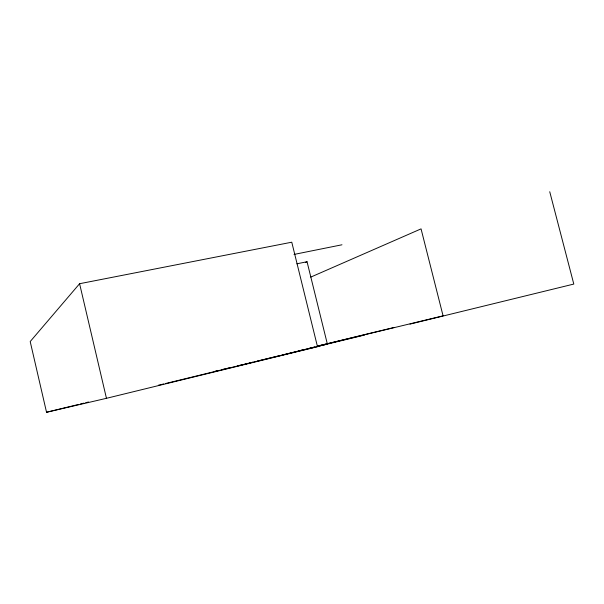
<?xml version="1.0" encoding="UTF-8"?>
<svg xmlns="http://www.w3.org/2000/svg" width="604" height="604" viewBox="0 0 604 604"><rect width="100%" height="100%" fill="white"/><g stroke="black" fill="none" stroke-linecap="round" stroke-linejoin="round"><path stroke-width="0.91" d="M79.592 283.714L30.2 341.554L46.538 412.268L106.455 398.315L317.5 346.726L291.77 242.204L79.592 283.714L106.455 398.315M305.375 262.536L307.043 261.728L327.345 343.993L316.443 346.651L327.345 343.993M310.788 277.093L421.056 228.871L443.079 315.847L317.447 346.145M46.538 412.268L78.49 404.461M80.317 404.016L83.964 403.125M85.791 402.679L88.531 402.007M317.304 346.145L363.419 334.888M249.203 363.079L252.834 362.196M257.38 361.086L262.831 359.75M264.65 359.304L270.101 357.976M271.921 357.53L280.097 355.537M281.909 355.092L307.353 348.87M309.173 348.433L314.624 347.096M364.438 335.069L165.572 383.517M409.98 324.114L573.8 284.069L549.738 191.732M364.325 334.661L394.163 327.459M299.063 350.788L304.537 349.474M309.097 348.38L314.571 347.058M214.979 371.279L217.682 370.63M222.181 369.55L225.783 368.689M227.587 368.259L230.29 367.609M237.493 365.888L242.899 364.589M244.696 364.159L248.304 363.298M158.323 385.239L163.76 383.948M296.889 263.812L307.043 261.728M294.012 254.435L341.977 244.786"/></g></svg>
